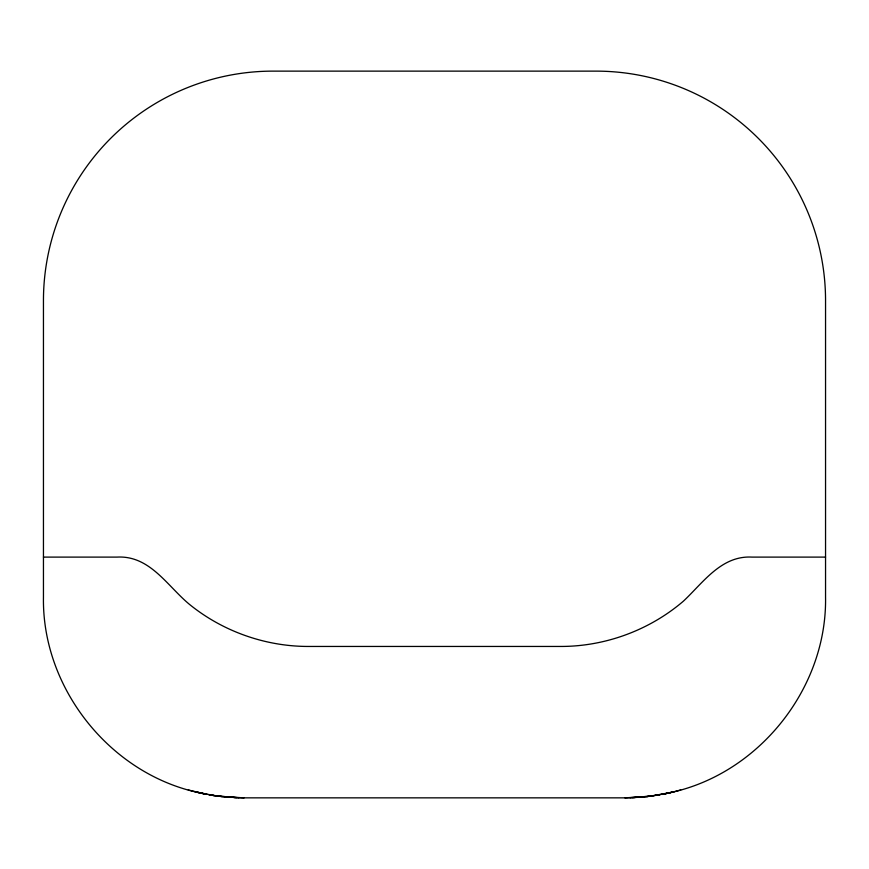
<?xml version="1.0" encoding="UTF-8"?>
<svg xmlns="http://www.w3.org/2000/svg" width="869" height="869" viewBox="0 0 869 869"><rect width="100%" height="100%" fill="white"/><g stroke="black" fill="none" stroke-linecap="round" stroke-linejoin="round"><path stroke-width="1.3" d="M673.627 791.865L671.4 792.409C759.702 772.943 827.082 687.651 825.55 597.231L825.55 300.652A229.514 229.514 0 0 0 596.036 71.128L272.964 71.128A229.514 229.514 0 0 0 43.45 300.652L43.45 597.231C41.918 687.651 109.298 772.943 197.6 792.409L195.373 791.865M672.736 792.093L680.731 789.954M672.128 792.235L673.909 791.8M673.236 791.963L651.098 796.156L627.494 797.851L241.506 797.851L224.354 796.895L208.821 794.744L214.013 795.602M669.619 792.832L672.932 792.039L663.308 794.157M672.932 792.039L661.776 794.451M667.381 793.321L646.873 796.667M664.752 793.875L666.121 793.593M630.058 797.807L644.646 796.895L660.179 794.744M657.094 795.276L658.506 795.037L656.779 795.32M651.098 796.156L624.92 797.872M639.986 797.308L642.343 797.112M632.599 797.72L635.098 797.612M43.45 557.105L116.967 557.105C150.934 555.15 168.282 587.976 191.604 606.084C224.615 632.067 266.435 646.514 308.441 646.449L560.559 646.449C605.204 646.547 649.599 630.166 683.479 601.098C703.173 582.621 721.346 555.345 752.033 557.105L825.55 557.105M244.08 797.872L217.902 796.156M238.942 797.807L215.914 795.885L195.764 791.963M233.902 797.612L236.401 797.72M226.657 797.112L229.014 797.308M222.127 796.667L211.906 795.276M210.494 795.037L212.221 795.32M202.879 793.593L204.248 793.875L201.619 793.321M188.269 789.954L207.224 794.451L195.09 791.8M196.264 792.093L199.381 792.832M196.068 792.039L196.872 792.235"/></g></svg>
